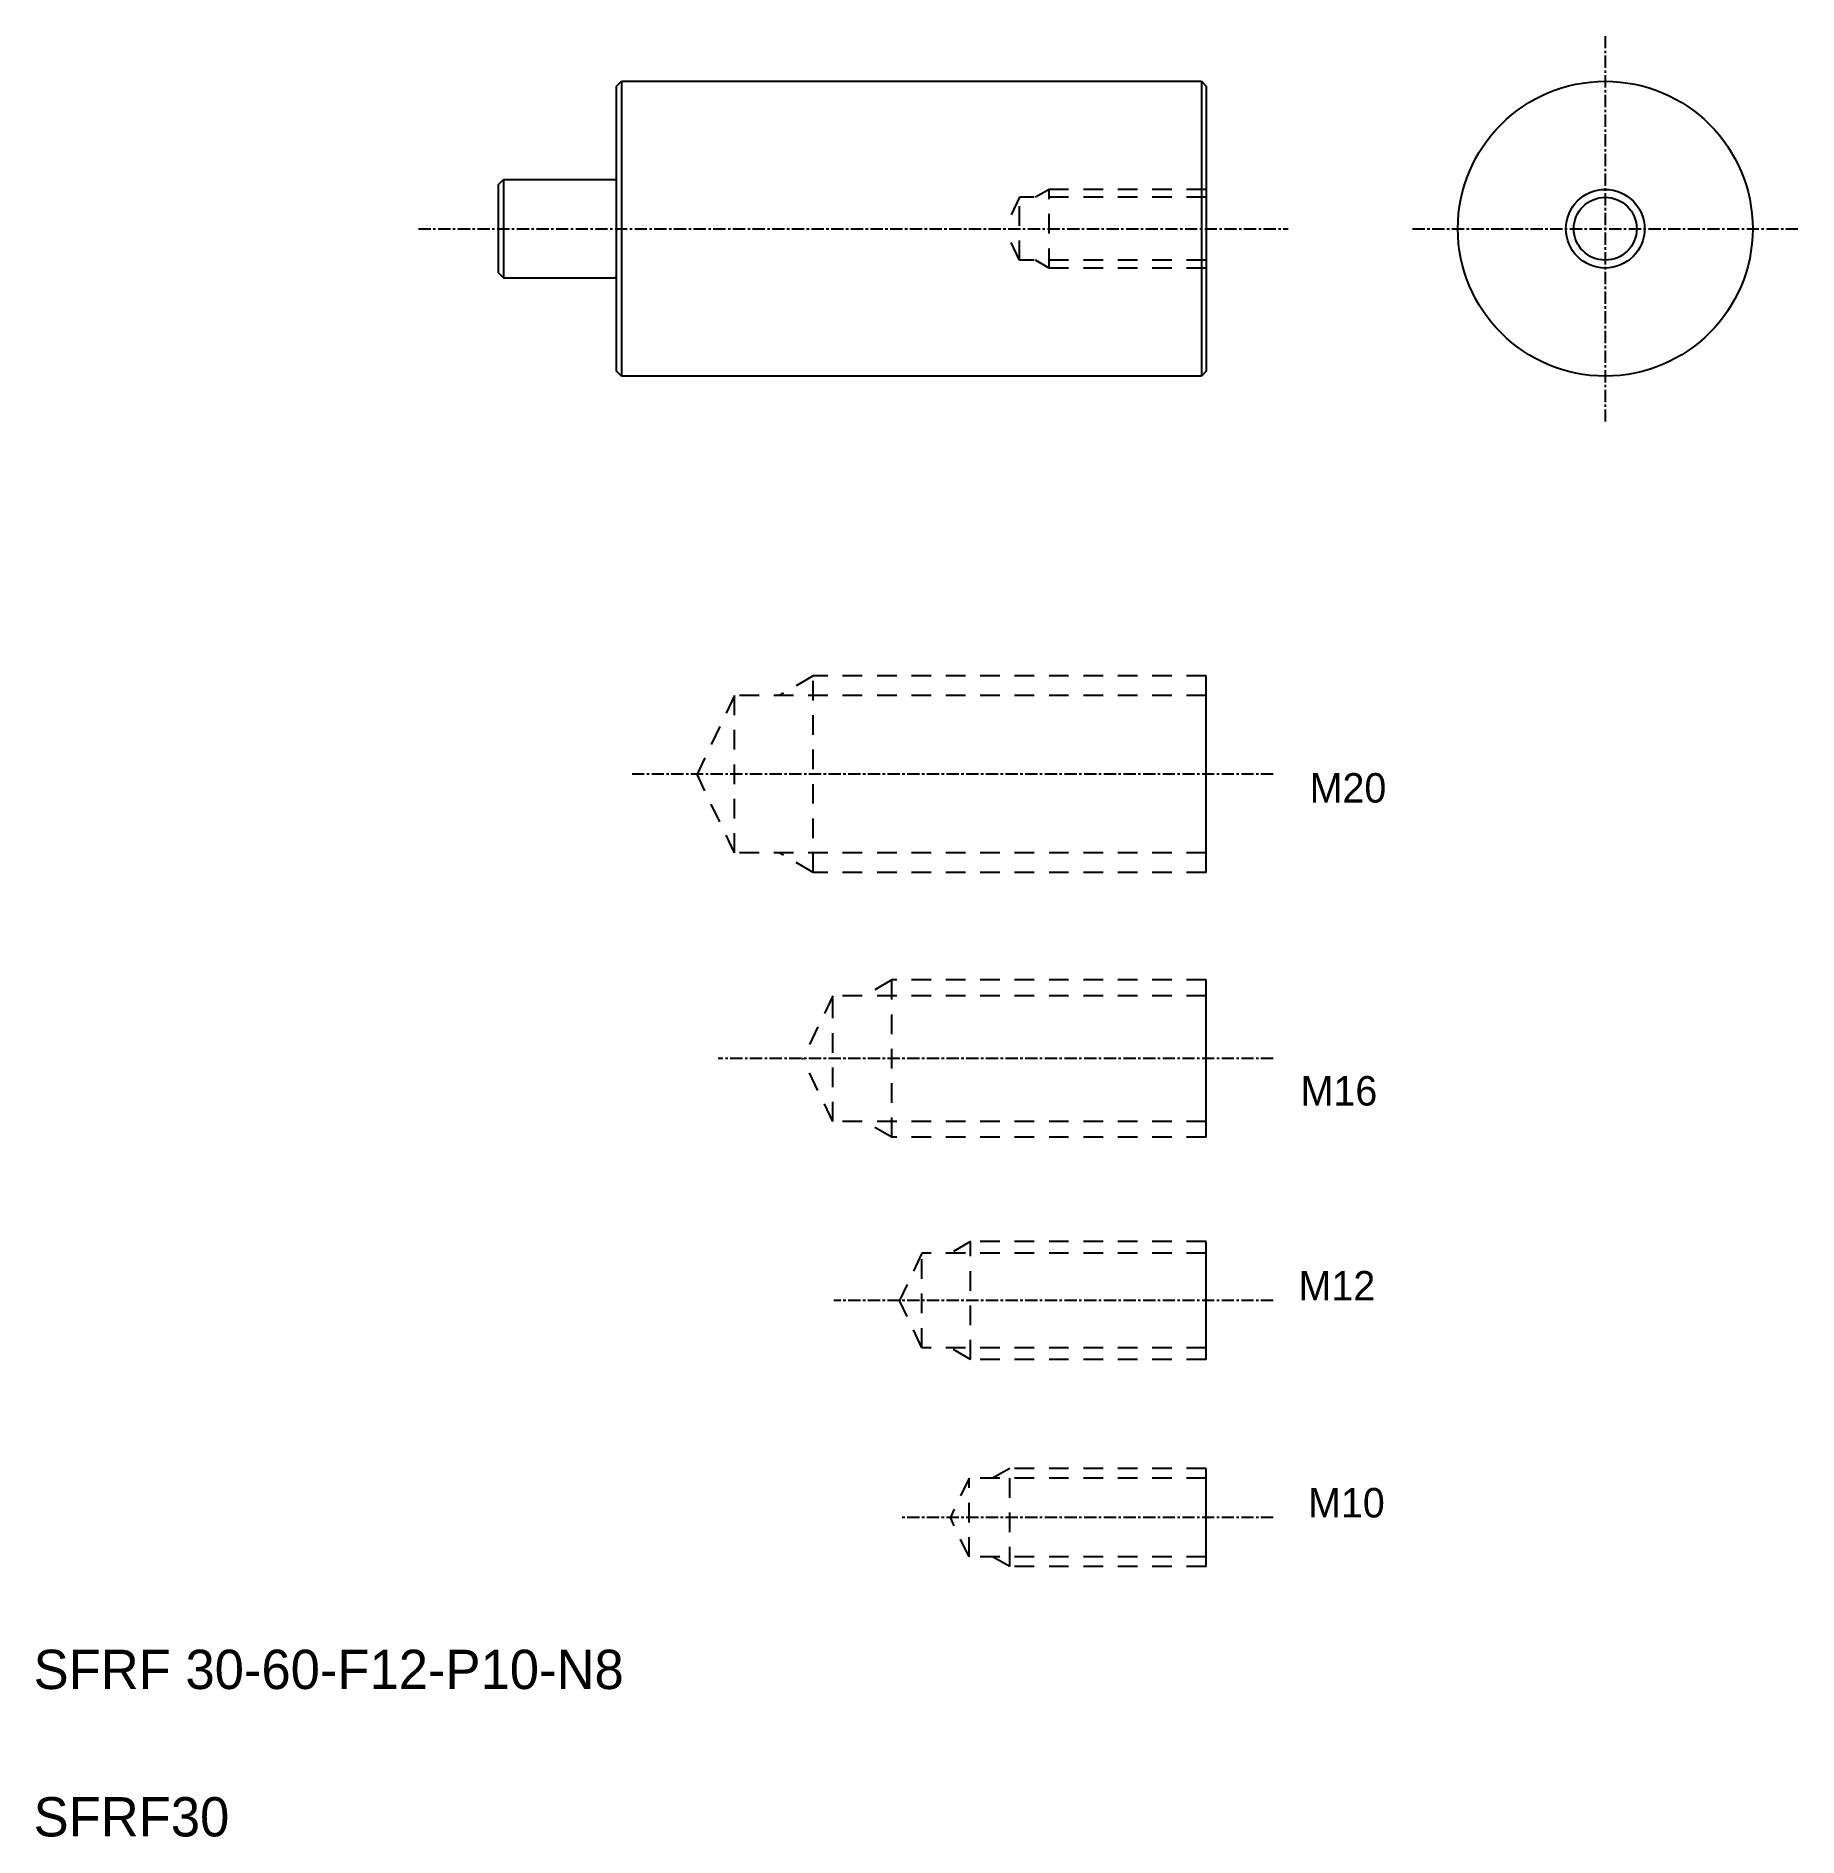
# Model space of a CAD drawing. Extents: x 55 to 235, y 76 to 259.
import ezdxf

# ---------------------------------------------------------------- set-up
doc = ezdxf.new("R2010")
doc.units = 0
doc.linetypes.add('CENTER', pattern=[2, 1.25, -0.25, 0.25, -0.25])
doc.linetypes.add('DASHED', pattern=[3.5, 2, -1.5])
doc.layers.get('0').update_dxf_attribs({"linetype": 'CONTINUOUS'})
doc.layers.add('CENTER', color=1, linetype='CENTER')

msp = doc.modelspace()

# ---------------------------------------------------------------- linework, layer by layer
for p, q in [((114.38, 254.11), (114.88, 254.61)), ((114.38, 225.11), (114.38, 254.11)), ((114.88, 254.61), (114.88, 224.61)), ((114.88, 254.61), (173.88, 254.61)), ((173.88, 254.61), (173.88, 224.61)), ((173.88, 254.61), (174.38, 254.11)), ((174.38, 254.11), (174.38, 225.11)), ((173.88, 247.11), (173.88, 247.11)), ((102.38, 244.11), (102.88, 244.61)), ((102.38, 235.11), (102.38, 244.11)), ((173.88, 239.61), (173.88, 239.61)), ((102.38, 235.11), (102.88, 234.61)), ((114.88, 224.61), (114.38, 225.11)), ((173.88, 224.61), (114.88, 224.61)), ((174.38, 225.11), (173.88, 224.61)), ((174.38, 174.1), (174.38, 194.1)), ((174.38, 147.16), (174.38, 163.16)), ((174.38, 124.54), (174.38, 136.54)), ((174.38, 103.46), (174.38, 113.46))]:
    msp.add_line(p, q)
at = {"color": 7, "linetype": 'CONTINUOUS'}
for p, q in [((102.88, 244.61), (114.18, 244.61)), ((102.88, 234.61), (114.18, 234.61))]:
    msp.add_line(p, q, dxfattribs=at)
at = {"color": 7}
msp.add_line((102.88, 244.61), (102.88, 234.61), dxfattribs=at)
at = {"color": 3, "linetype": 'DASHED'}
for p, q in [((155.38, 242.81), (153.85, 239.61)), ((174.38, 242.81), (155.38, 242.81)), ((155.38, 236.41), (155.38, 242.81)), ((158.38, 243.61), (156.99, 242.81)), ((174.38, 243.61), (158.38, 243.61)), ((158.38, 235.61), (158.38, 243.61)), ((155.38, 236.41), (153.85, 239.61)), ((174.38, 236.41), (155.38, 236.41)), ((158.38, 235.61), (156.99, 236.41)), ((174.38, 235.61), (158.38, 235.61)), ((134.38, 194.1), (130.91, 192.1)), ((174.38, 194.1), (134.38, 194.1)), ((134.38, 174.1), (134.38, 194.1)), ((126.38, 192.1), (122.57, 184.1)), ((174.38, 192.1), (126.38, 192.1)), ((126.38, 176.1), (126.38, 192.1)), ((126.38, 176.1), (122.57, 184.1)), ((174.38, 176.1), (126.38, 176.1)), ((134.38, 174.1), (130.91, 176.1)), ((174.38, 174.1), (134.38, 174.1)), ((142.38, 163.16), (139.61, 161.56)), ((174.38, 163.16), (142.38, 163.16)), ((142.38, 147.16), (142.38, 163.16)), ((136.38, 161.56), (133.33, 155.16)), ((174.38, 161.56), (136.38, 161.56)), ((136.38, 148.76), (136.38, 161.56)), ((136.38, 148.76), (133.33, 155.16)), ((174.38, 148.76), (136.38, 148.76)), ((142.38, 147.16), (139.61, 148.76)), ((174.38, 147.16), (142.38, 147.16)), ((150.38, 136.54), (148.3, 135.34)), ((174.38, 136.54), (150.38, 136.54)), ((150.38, 124.54), (150.38, 136.54)), ((145.44, 135.34), (143.16, 130.54)), ((174.38, 135.34), (145.44, 135.34)), ((145.44, 125.74), (145.44, 135.34)), ((145.44, 125.74), (143.16, 130.54)), ((174.38, 125.74), (145.44, 125.74)), ((150.38, 124.54), (148.3, 125.74)), ((174.38, 124.54), (150.38, 124.54)), ((150.24, 112.46), (148.34, 108.46)), ((174.38, 112.46), (150.24, 112.46)), ((150.24, 104.46), (150.24, 112.46)), ((154.38, 113.46), (152.64, 112.46)), ((174.38, 113.46), (154.38, 113.46)), ((154.38, 103.46), (154.38, 113.46)), ((150.24, 104.46), (148.34, 108.46)), ((174.38, 104.46), (150.24, 104.46)), ((154.38, 103.46), (152.64, 104.46)), ((174.38, 103.46), (154.38, 103.46))]:
    msp.add_line(p, q, dxfattribs=at)
msp.add_circle((214.98, 239.61), 15)
at = {"color": 3, "linetype": 'CONTINUOUS'}
msp.add_circle((214.98, 239.61), 4, dxfattribs=at)
at = {"color": 7, "linetype": 'CONTINUOUS'}
msp.add_circle((214.98, 239.61), 3.2, dxfattribs=at)
for centre, start, end in [((114.18, 244.81), 270, 0), ((114.18, 234.41), 0, 90)]:
    msp.add_arc(centre, 0.2, start, end)
at = {"layer": 'CENTER', "color": 1, "linetype": 'CENTER'}
for p, q in [((214.98, 259.22), (214.98, 220)), ((94.22, 239.61), (182.73, 239.61)), ((195.37, 239.61), (234.59, 239.61)), ((181.2, 184.1), (115.7, 184.1)), ((181.2, 155.16), (124.7, 155.16)), ((181.2, 130.54), (136.5, 130.54)), ((181.2, 108.46), (143.32, 108.46))]:
    msp.add_line(p, q, dxfattribs=at)

# ---------------------------------------------------------------- texts
at = {"color": 7}
for s, p in [('M20', (184.9, 181.21)), ('M16', (183.98, 150.38)), ('M12', (183.77, 130.54)), ('M10', (184.74, 108.46))]:
    msp.add_text(s, height=3, dxfattribs=at).set_placement(p)
for s, p in [('SFRF 30-60-F12-P10-N8', (55.06, 91)), ('SFRF30', (55.06, 76))]:
    msp.add_text(s, height=4).set_placement(p)

doc.saveas('drawing.dxf')
